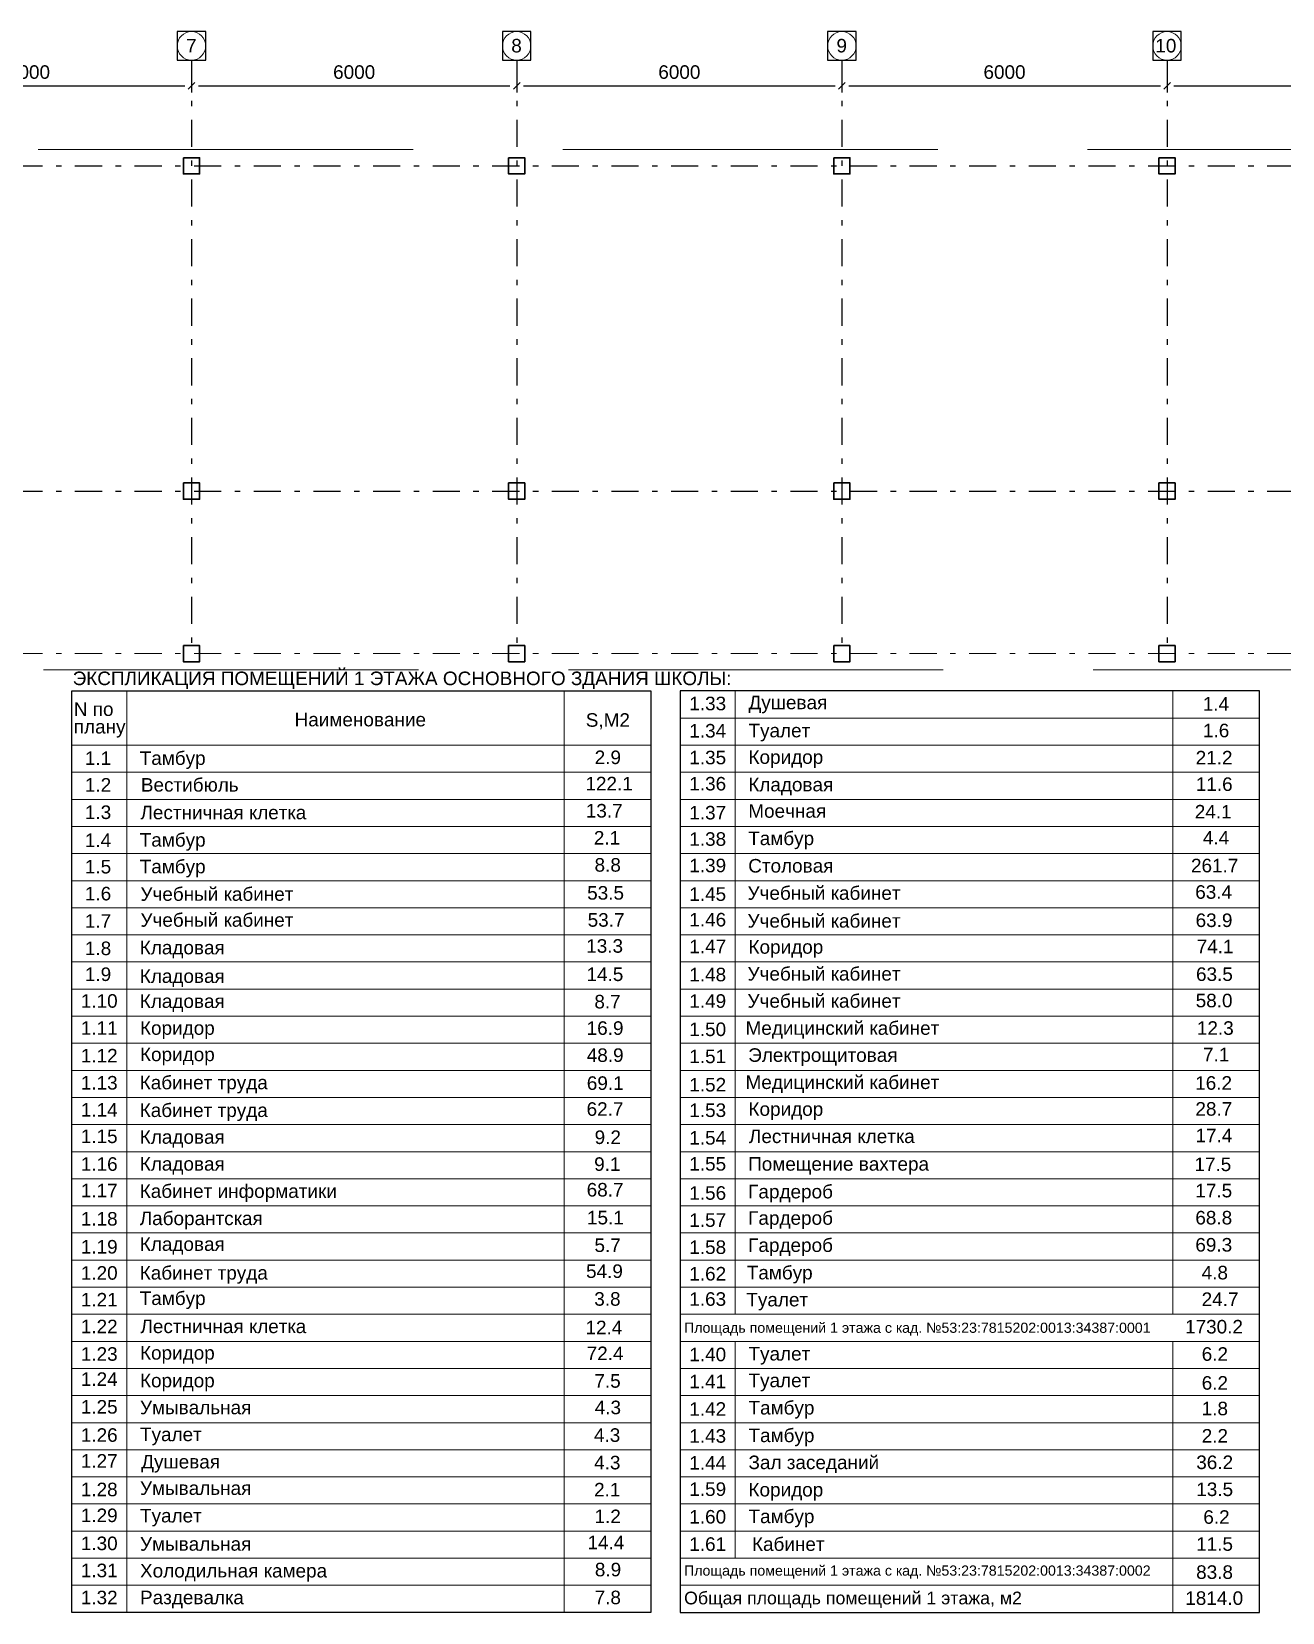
# Model space of a CAD drawing. Header units: metres. Extents: x 0 to 83.6, y 0.2 to 58.2.
# Drawn here: x 36.29 to 59.36, y 29.02 to 58.19 of the extents above; entities that cross this region are included whole.
import ezdxf
from ezdxf.enums import TextEntityAlignment as Align

# ---------------------------------------------------------------- set-up
doc = ezdxf.new("R2010")
doc.units = ezdxf.units.M
doc.header["$MEASUREMENT"] = 0
doc.linetypes.add('( Dashdot )', pattern=[1.001, 0.5, -0.25, 0.001, -0.25])
doc.linetypes.add('DGN Style 3', pattern=[9.681301, 6.915215, -2.766086])
doc.layers.get('DEFPOINTS').update_dxf_attribs({"lineweight": 0})
doc.layers.add('YOLO_TABLE', color=1, linetype='Continuous')
doc.styles.add('Standard_0', font='arial.ttf')
doc.styles.add('Style-Arial', font='arial.ttf')
doc.dimstyles.get("Standard").update_dxf_attribs({"dimtxt": 0.00018, "dimasz": 0.00018, "dimexe": 0.0002, "dimexo": 0.0625, "dimgap": 9e-05, "dimtad": 0, "dimtih": 1, "dimtoh": 1, "dimdec": 4, "dimlfac": 1000, "dimzin": 0, "dimdsep": 46, "dimtxsty": 'Standard_0', "dimcen": 9e-05, "dimadec": 0, "dimazin": 0, "dimtfac": 1, "dimtdec": 4, "dimtofl": 0, "dimtmove": 0, "dimatfit": 0, "dimfxl": 0.01, "dimfxlon": 1, "dimtolj": 1, "dimtzin": 0, "dimarcsym": 0})

# ---------------------------------------------------------------- blocks, each defined once
blk = doc.blocks.new('_Oblique-1')
at = {"color": 0, "linetype": 'ByBlock', "lineweight": -2}
blk.add_line((0.5, 0.5), (-0.5, -0.5), dxfattribs=at)
blk = doc.blocks.new('*D197')
at = {"color": 0, "linetype": 'Continuous', "lineweight": -2, "transparency": 16777216}
for p, q in [((33.237, 57.286), (33.237, 57.062)), ((33.362, 57.187), (39.112, 57.187)), ((39.237, 57.286), (39.237, 57.062))]:
    blk.add_line(p, q, dxfattribs=at)
at = {"layer": 'DEFPOINTS', "color": 0, "linetype": 'Continuous', "transparency": 16777216}
for p in [(33.237, 57.411), (39.237, 57.411), (39.237, 57.187)]:
    blk.add_point(p, dxfattribs=at)
at = {"color": 0, "linetype": 'Continuous', "lineweight": -2, "transparency": 16777216, "xscale": 0.125, "yscale": 0.125, "zscale": 0.125, "rotation": 180}
blk.add_blockref('_Oblique-1', (33.237, 57.187), dxfattribs=at)
at = {"color": 0, "linetype": 'Continuous', "lineweight": -2, "transparency": 16777216, "xscale": 0.125, "yscale": 0.125, "zscale": 0.125}
blk.add_blockref('_Oblique-1', (39.237, 57.187), dxfattribs=at)
at = {"color": 0, "linetype": 'Continuous', "lineweight": 0, "transparency": 16777216, "insert": (36.237, 57.44), "char_height": 0.25, "attachment_point": 5, "style": 'Style-Arial'}
blk.add_mtext('\\A1;6000', dxfattribs=at)
blk = doc.blocks.new('*D179')
at = {"color": 0, "linetype": 'Continuous', "lineweight": -2, "transparency": 16777216}
for p, q in [((45.237, 57.536), (45.237, 57.062)), ((39.237, 57.286), (39.237, 57.062)), ((39.362, 57.187), (45.112, 57.187))]:
    blk.add_line(p, q, dxfattribs=at)
at = {"layer": 'DEFPOINTS', "color": 0, "linetype": 'Continuous', "transparency": 16777216}
for p in [(45.237, 57.661), (39.237, 57.411), (45.237, 57.187)]:
    blk.add_point(p, dxfattribs=at)
at = {"color": 0, "linetype": 'Continuous', "lineweight": -2, "transparency": 16777216, "xscale": 0.125, "yscale": 0.125, "zscale": 0.125, "rotation": 180}
blk.add_blockref('_Oblique-1', (39.237, 57.187), dxfattribs=at)
at = {"color": 0, "linetype": 'Continuous', "lineweight": -2, "transparency": 16777216, "xscale": 0.125, "yscale": 0.125, "zscale": 0.125}
blk.add_blockref('_Oblique-1', (45.237, 57.187), dxfattribs=at)
at = {"color": 0, "linetype": 'Continuous', "lineweight": 0, "transparency": 16777216, "insert": (42.237, 57.44), "char_height": 0.25, "attachment_point": 5, "style": 'Style-Arial'}
blk.add_mtext('\\A1;6000', dxfattribs=at)
blk = doc.blocks.new('*D180')
at = {"color": 0, "linetype": 'Continuous', "lineweight": -2, "transparency": 16777216}
for p, q in [((45.237, 57.536), (45.237, 57.062)), ((51.237, 57.536), (51.237, 57.062)), ((45.362, 57.187), (51.112, 57.187))]:
    blk.add_line(p, q, dxfattribs=at)
at = {"layer": 'DEFPOINTS', "color": 0, "linetype": 'Continuous', "transparency": 16777216}
for p in [(45.237, 57.661), (51.237, 57.661), (51.237, 57.187)]:
    blk.add_point(p, dxfattribs=at)
at = {"color": 0, "linetype": 'Continuous', "lineweight": -2, "transparency": 16777216, "xscale": 0.125, "yscale": 0.125, "zscale": 0.125, "rotation": 180}
blk.add_blockref('_Oblique-1', (45.237, 57.187), dxfattribs=at)
at = {"color": 0, "linetype": 'Continuous', "lineweight": -2, "transparency": 16777216, "xscale": 0.125, "yscale": 0.125, "zscale": 0.125}
blk.add_blockref('_Oblique-1', (51.237, 57.187), dxfattribs=at)
at = {"color": 0, "linetype": 'Continuous', "lineweight": 0, "transparency": 16777216, "insert": (48.237, 57.44), "char_height": 0.25, "attachment_point": 5, "style": 'Style-Arial'}
blk.add_mtext('\\A1;6000', dxfattribs=at)
blk = doc.blocks.new('*D181')
at = {"color": 0, "linetype": 'Continuous', "lineweight": -2, "transparency": 16777216}
for p, q in [((51.237, 57.536), (51.237, 57.062)), ((57.237, 57.536), (57.237, 57.062)), ((51.362, 57.187), (57.112, 57.187))]:
    blk.add_line(p, q, dxfattribs=at)
at = {"layer": 'DEFPOINTS', "color": 0, "linetype": 'Continuous', "transparency": 16777216}
for p in [(51.237, 57.661), (57.237, 57.661), (57.237, 57.187)]:
    blk.add_point(p, dxfattribs=at)
at = {"color": 0, "linetype": 'Continuous', "lineweight": -2, "transparency": 16777216, "xscale": 0.125, "yscale": 0.125, "zscale": 0.125, "rotation": 180}
blk.add_blockref('_Oblique-1', (51.237, 57.187), dxfattribs=at)
at = {"color": 0, "linetype": 'Continuous', "lineweight": -2, "transparency": 16777216, "xscale": 0.125, "yscale": 0.125, "zscale": 0.125}
blk.add_blockref('_Oblique-1', (57.237, 57.187), dxfattribs=at)
at = {"color": 0, "linetype": 'Continuous', "lineweight": 0, "transparency": 16777216, "insert": (54.237, 57.44), "char_height": 0.25, "attachment_point": 5, "style": 'Style-Arial'}
blk.add_mtext('\\A1;6000', dxfattribs=at)
blk = doc.blocks.new('*D182')
at = {"color": 0, "linetype": 'Continuous', "lineweight": -2, "transparency": 16777216}
for p, q in [((57.237, 57.536), (57.237, 57.062)), ((63.237, 57.536), (63.237, 57.062)), ((57.362, 57.187), (63.112, 57.187))]:
    blk.add_line(p, q, dxfattribs=at)
at = {"layer": 'DEFPOINTS', "color": 0, "linetype": 'Continuous', "transparency": 16777216}
for p in [(57.237, 57.661), (63.237, 57.661), (63.237, 57.187)]:
    blk.add_point(p, dxfattribs=at)
at = {"color": 0, "linetype": 'Continuous', "lineweight": -2, "transparency": 16777216, "xscale": 0.125, "yscale": 0.125, "zscale": 0.125, "rotation": 180}
blk.add_blockref('_Oblique-1', (57.237, 57.187), dxfattribs=at)
at = {"color": 0, "linetype": 'Continuous', "lineweight": -2, "transparency": 16777216, "xscale": 0.125, "yscale": 0.125, "zscale": 0.125}
blk.add_blockref('_Oblique-1', (63.237, 57.187), dxfattribs=at)
at = {"color": 0, "linetype": 'Continuous', "lineweight": 0, "transparency": 16777216, "insert": (60.237, 57.44), "char_height": 0.25, "attachment_point": 5, "style": 'Style-Arial'}
blk.add_mtext('\\A1;6000', dxfattribs=at)

msp = doc.modelspace()

# ---------------------------------------------------------------- linework, layer by layer
at = {"color": 1, "linetype": '( Dashdot )'}
for p, q in [((39.23685933, 57.661085), (39.23685933, 46.711085)), ((45.23685933, 57.661085), (45.23685933, 46.711085)), ((51.23685933, 57.661085), (51.23685933, 46.711085)), ((57.23685933, 57.661085), (57.23685933, 46.711085)), ((6.28527141, 55.711085), (78.18527141, 55.711085)), ((6.28527141, 49.711085), (78.18527141, 49.711085))]:
    msp.add_line(p, q, dxfattribs=at)
at = {"color": 7, "linetype": 'DGN Style 3', "lineweight": 13}
for p, q in [((62.68527141, 56.011085), (33.73013437, 56.011085)), ((62.78527141, 46.411085), (33.68527141, 46.411085))]:
    msp.add_line(p, q, dxfattribs=at)
at = {"color": 1, "linetype": '( Dashdot )', "lineweight": 0}
msp.add_line((6.28527141, 46.711085), (78.18527141, 46.711085), dxfattribs=at)
at = {"color": 7, "linetype": 'Continuous', "lineweight": 13}
for p, q in [((37.02609846, 46.02196217), (47.71200371, 46.02196217)), ((37.02609846, 46.02196217), (37.02609846, 29.02196217)), ((38.03956349, 46.02196217), (38.03956349, 45.02196217)), ((46.11302006, 46.02196217), (46.11302006, 45.02196217)), ((47.71200371, 46.02196217), (47.71200371, 29.02196217)), ((48.25359737, 46.02196217), (48.25359737, 29.02196217)), ((48.25359737, 46.02196217), (58.93950262, 46.02196217)), ((49.2670624, 46.02196217), (49.2670624, 34.52196217)), ((57.34051897, 46.02196217), (57.34051897, 34.52196217)), ((58.93950262, 46.02196217), (58.93950262, 29.02196217)), ((37.02609846, 45.02196217), (47.71200371, 45.02196217)), ((38.03956349, 45.02196217), (38.03956349, 29.02196217)), ((46.11302006, 45.02196217), (46.11302006, 29.02196217)), ((49.2670624, 34.02196217), (49.2670624, 30.02196217)), ((57.34051897, 34.02196217), (57.34051897, 29.02196217)), ((48.25359737, 30.02196217), (58.93950262, 30.02196217)), ((48.25359737, 29.52196217), (58.93950262, 29.52196217)), ((37.02609846, 29.02196217), (47.71200371, 29.02196217)), ((48.25359737, 29.02196217), (58.93950262, 29.02196217))]:
    msp.add_line(p, q, dxfattribs=at)
at = {"color": 7, "linetype": 'Continuous', "lineweight": 0}
for p, q in [((48.25359737, 45.52196217), (58.93950262, 45.52196217)), ((48.25359737, 45.02196217), (58.93950262, 45.02196217)), ((37.02609846, 44.52196217), (47.71200371, 44.52196217)), ((48.25359737, 44.52196217), (58.93950262, 44.52196217)), ((37.02609846, 44.02196217), (47.71200371, 44.02196217)), ((48.25359737, 44.02196217), (58.93950262, 44.02196217)), ((37.02609846, 43.52196217), (47.71200371, 43.52196217)), ((48.25359737, 43.52196217), (58.93950262, 43.52196217)), ((37.02609846, 43.02196217), (47.71200371, 43.02196217)), ((48.25359737, 43.02196217), (58.93950262, 43.02196217)), ((37.02609846, 42.52196217), (47.71200371, 42.52196217)), ((48.25359737, 42.52196217), (58.93950262, 42.52196217)), ((37.02609846, 42.02196217), (47.71200371, 42.02196217)), ((48.25359737, 42.02196217), (58.93950262, 42.02196217)), ((37.02609846, 41.52196217), (47.71200371, 41.52196217)), ((48.25359737, 41.52196217), (58.93950262, 41.52196217)), ((37.02609846, 41.02196217), (47.71200371, 41.02196217)), ((48.25359737, 41.02196217), (58.93950262, 41.02196217)), ((37.02609846, 40.52196217), (47.71200371, 40.52196217)), ((48.25359737, 40.52196217), (58.93950262, 40.52196217)), ((37.02609846, 40.02196217), (47.71200371, 40.02196217)), ((48.25359737, 40.02196217), (58.93950262, 40.02196217)), ((37.02609846, 39.52196217), (47.71200371, 39.52196217)), ((48.25359737, 39.52196217), (58.93950262, 39.52196217)), ((37.02609846, 39.02196217), (47.71200371, 39.02196217)), ((48.25359737, 39.02196217), (58.93950262, 39.02196217)), ((37.02609846, 38.52196217), (47.71200371, 38.52196217)), ((48.25359737, 38.52196217), (58.93950262, 38.52196217)), ((37.02609846, 38.02196217), (47.71200371, 38.02196217)), ((48.25359737, 38.02196217), (58.93950262, 38.02196217)), ((37.02609846, 37.52196217), (47.71200371, 37.52196217)), ((48.25359737, 37.52196217), (58.93950262, 37.52196217)), ((37.02609846, 37.02196217), (47.71200371, 37.02196217)), ((48.25359737, 37.02196217), (58.93950262, 37.02196217)), ((37.02609846, 36.52196217), (47.71200371, 36.52196217)), ((48.25359737, 36.52196217), (58.93950262, 36.52196217)), ((37.02609846, 36.02196217), (47.71200371, 36.02196217)), ((48.25359737, 36.02196217), (58.93950262, 36.02196217)), ((37.02609846, 35.52196217), (47.71200371, 35.52196217)), ((48.25359737, 35.52196217), (58.93950262, 35.52196217)), ((37.02609846, 35.02196217), (47.71200371, 35.02196217)), ((48.25359737, 35.02196217), (58.93950262, 35.02196217)), ((37.02609846, 34.52196217), (47.71200371, 34.52196217)), ((48.25359737, 34.52196217), (58.93950262, 34.52196217)), ((37.02609846, 34.02196217), (47.71200371, 34.02196217)), ((48.25359737, 34.02196217), (58.93950262, 34.02196217)), ((37.02609846, 33.52196217), (47.71200371, 33.52196217)), ((48.25359737, 33.52196217), (58.93950262, 33.52196217)), ((37.02609846, 33.02196217), (47.71200371, 33.02196217)), ((48.25359737, 33.02196217), (58.93950262, 33.02196217)), ((37.02609846, 32.52196217), (47.71200371, 32.52196217)), ((48.25359737, 32.52196217), (58.93950262, 32.52196217)), ((37.02609846, 32.02196217), (47.71200371, 32.02196217)), ((48.25359737, 32.02196217), (58.93950262, 32.02196217)), ((37.02609846, 31.52196217), (47.71200371, 31.52196217)), ((48.25359737, 31.52196217), (58.93950262, 31.52196217)), ((37.02609846, 31.02196217), (47.71200371, 31.02196217)), ((48.25359737, 31.02196217), (58.93950262, 31.02196217)), ((37.02609846, 30.52196217), (47.71200371, 30.52196217)), ((48.25359737, 30.52196217), (58.93950262, 30.52196217)), ((37.02609846, 30.02196217), (47.71200371, 30.02196217)), ((37.02609846, 30.02196217), (47.71200371, 30.02196217)), ((37.02609846, 29.52196217), (47.71200371, 29.52196217))]:
    msp.add_line(p, q, dxfattribs=at)
at = {"color": 7, "lineweight": 13}
for p, q in [((48.25359737, 34.52196217), (58.93950262, 34.52196217)), ((48.25359737, 34.02196217), (58.93950262, 34.02196217))]:
    msp.add_line(p, q, dxfattribs=at)
at = {"color": 7, "linetype": 'Continuous', "lineweight": 30, "flags": 128}
for points in [[(39.08527141, 55.861085), (39.08527141, 55.561085), (39.38527141, 55.561085), (39.38527141, 55.861085), (39.08527141, 55.861085)], [(45.08527141, 55.861085), (45.08527141, 55.561085), (45.38527141, 55.561085), (45.38527141, 55.861085), (45.08527141, 55.861085)], [(51.08527141, 55.861085), (51.08527141, 55.561085), (51.38527141, 55.561085), (51.38527141, 55.861085), (51.08527141, 55.861085)], [(57.08527141, 55.861085), (57.08527141, 55.561085), (57.38527141, 55.561085), (57.38527141, 55.861085), (57.08527141, 55.861085)], [(39.08527141, 49.861085), (39.08527141, 49.561085), (39.38527141, 49.561085), (39.38527141, 49.861085), (39.08527141, 49.861085)], [(45.08527141, 49.861085), (45.08527141, 49.561085), (45.38527141, 49.561085), (45.38527141, 49.861085), (45.08527141, 49.861085)], [(51.08527141, 49.861085), (51.08527141, 49.561085), (51.38527141, 49.561085), (51.38527141, 49.861085), (51.08527141, 49.861085)], [(57.08527141, 49.861085), (57.08527141, 49.561085), (57.38527141, 49.561085), (57.38527141, 49.861085), (57.08527141, 49.861085)], [(39.08527141, 46.861085), (39.08527141, 46.561085), (39.38527141, 46.561085), (39.38527141, 46.861085), (39.08527141, 46.861085)], [(45.08527141, 46.861085), (45.08527141, 46.561085), (45.38527141, 46.561085), (45.38527141, 46.861085), (45.08527141, 46.861085)], [(51.08527141, 46.861085), (51.08527141, 46.561085), (51.38527141, 46.561085), (51.38527141, 46.861085), (51.08527141, 46.861085)], [(57.08527141, 46.861085), (57.08527141, 46.561085), (57.38527141, 46.561085), (57.38527141, 46.861085), (57.08527141, 46.861085)]]:
    msp.add_lwpolyline(points, close=True, dxfattribs=at)
at = {"color": 7, "linetype": 'Continuous', "lineweight": 13}
for centre in [(39.23527141, 57.92444045), (45.23527141, 57.92444045), (51.23527141, 57.92444045), (57.23527141, 57.92444045)]:
    msp.add_circle(centre, 0.26335544, dxfattribs=at)
at = {"layer": 'YOLO_TABLE'}
for points in [[(38.97191597, 57.661085), (39.49862686, 57.661085), (39.49862686, 58.18779589), (38.97191597, 58.18779589)], [(44.97191597, 57.661085), (45.49862686, 57.661085), (45.49862686, 58.18779589), (44.97191597, 58.18779589)], [(50.97191597, 57.661085), (51.49862686, 57.661085), (51.49862686, 58.18779589), (50.97191597, 58.18779589)], [(56.97191597, 57.661085), (57.49862686, 57.661085), (57.49862686, 58.18779589), (56.97191597, 58.18779589)], [(37.02609846, 46.02196217), (47.71200371, 46.02196217), (47.71200371, 29.02196217), (37.02609846, 29.02196217)], [(48.25359737, 29.02196217), (58.93950262, 29.02196217), (58.93950262, 46.02196217), (48.25359737, 46.02196217)]]:
    msp.add_lwpolyline(points, close=True, dxfattribs=at)

# ---------------------------------------------------------------- texts
at = {"color": 7, "linetype": 'Continuous', "lineweight": 30, "style": 'Style-Arial'}
for s, p in [('7', (39.13557859, 58.05370308)), ('8', (45.13557859, 58.05370308)), ('9', (51.13557859, 58.05370308)), ('10', (57.01919636, 58.05370308))]:
    msp.add_text(s, height=0.25, dxfattribs=at).set_placement(p, align=Align.TOP_LEFT)
at = {"color": 7, "linetype": 'Continuous', "lineweight": 0, "style": 'Style-Arial'}
for s, p in [('1.33', (48.42041847, 45.91647617)), ('1.34', (48.42041847, 45.41355112)), ('1.35', (48.42041847, 44.91954563)), ('1.1', (37.26812509, 44.90745372)), ('1.2', (37.26812509, 44.4150165)), ('1.36', (48.42041847, 44.43651803)), ('Кладовая', (49.50885422, 44.42025531)), ('1.3', (37.26812509, 43.90983707)), ('Лестничная клетка', (38.29348218, 43.90553842)), ('1.37', (48.42041847, 43.90178648)), ('Моечная', (49.50885422, 43.93349696)), ('1.4', (37.26812509, 43.39387577)), ('1.38', (48.42041847, 43.41562234)), ('1.5', (37.26812509, 42.90535922)), ('1.39', (48.42041847, 42.92791443)), ('1.6', (37.26812509, 42.40860925)), ('1.45', (48.42041847, 42.39972935)), ('1.7', (37.26812509, 41.90362585)), ('1.46', (48.42041847, 41.92767965)), ('1.47', (48.42041847, 41.43367415)), ('1.8', (37.26812509, 41.39864245)), ('Кладовая', (38.28135531, 41.41306175)), ('1.9', (37.26812509, 40.92110381)), ('Кладовая', (38.28135531, 40.88594129)), ('1.48', (48.42041847, 40.91531144)), ('1.10', (37.19291956, 40.42812749)), ('Кладовая', (38.28135531, 40.42389744)), ('1.49', (48.42041847, 40.42679489)), ('1.11', (37.19291956, 39.92863304)), ('1.50', (48.42041847, 39.90534464)), ('1.12', (37.19291956, 39.41816069)), ('1.51', (48.42041847, 39.4058502)), ('1.13', (37.19291956, 38.91866624)), ('1.52', (48.42041847, 38.88302771)), ('1.14', (37.19291956, 38.4191718)), ('1.53', (48.42041847, 38.41235025)), ('1.15', (37.19291956, 37.93065525)), ('Кладовая', (38.28135531, 37.91845383)), ('Лестничная клетка', (49.52098109, 37.93122963)), ('1.54', (48.42041847, 37.90325014)), ('1.16', (37.19291956, 37.41915372)), ('Кладовая', (38.28135531, 37.42196031)), ('1.55', (48.42041847, 37.42296702)), ('1.17', (37.19291956, 36.93063718)), ('1.56', (48.42041847, 36.88504992)), ('1.18', (37.19291956, 36.40874585)), ('1.57', (48.42041847, 36.38504992)), ('1.19', (37.19291956, 35.89278456)), ('Кладовая', (38.28135531, 35.94191069)), ('1.58', (48.42041847, 35.88504992)), ('1.20', (37.19291956, 35.40975696)), ('1.62', (48.42041847, 35.39534851)), ('4.8', (57.87387997, 35.41587428)), ('1.21', (37.19291956, 34.91575146)), ('1.63', (48.42041847, 34.92842391)), ('24.7', (57.87387997, 34.92454595)), ('1.22', (37.19291956, 34.42174596)), ('Лестничная клетка', (38.29348218, 34.42470262)), ('1730.2', (57.56816766, 34.41788558)), ('1.23', (37.19291956, 33.91470421)), ('1.40', (48.42041847, 33.90600503)), ('1.24', (37.19291956, 33.45049587)), ('1.41', (48.42041847, 33.40637279)), ('1.25', (37.19291956, 32.93923938)), ('1.42', (48.42041847, 32.89940768)), ('1.26', (37.19291956, 32.41945543)), ('1.43', (48.42041847, 32.40258186)), ('1.27', (37.19291956, 31.94191678)), ('1.44', (48.42041847, 31.90575605)), ('1.28', (37.19291956, 31.41497758)), ('1.59', (48.42041847, 31.42124225)), ('1.29', (37.19291956, 30.93743893)), ('1.60', (48.42041847, 30.91138019)), ('1.30', (37.19291956, 30.42044846)), ('1.61', (48.42041847, 30.40731201)), ('1.31', (37.19291956, 29.92095401)), ('1.32', (37.19291956, 29.42145956))]:
    msp.add_text(s, height=0.25, dxfattribs=at).set_placement(p, align=Align.TOP_LEFT)
at = {"color": 7, "lineweight": 13, "style": 'Style-Arial'}
for s, p in [('Душевая', (49.51281147, 45.93540477)), ('Туалет', (49.51281147, 45.41707287)), ('Тамбур', (38.27986594, 44.90870925)), ('Коридор', (49.51281147, 44.92799006)), ('Тамбур', (38.27986594, 43.39975836)), ('Тамбур', (49.50736485, 43.42846616)), ('Тамбур', (38.27986594, 42.90813242)), ('Столовая', (49.50736485, 42.92223747)), ('Учебный кабинет', (38.29333553, 42.40100587)), ('Учебный кабинет', (49.49512133, 42.41980037)), ('Учебный кабинет', (38.29333553, 41.92269287)), ('Учебный кабинет', (49.49512133, 41.90569524)), ('Коридор', (49.51281147, 41.42475627)), ('Учебный кабинет', (49.49512133, 40.92954625)), ('Учебный кабинет', (49.49512133, 40.42845643)), ('Коридор', (38.28531256, 39.92908922)), ('Медицинский кабинет', (49.45828674, 39.92846197)), ('Коридор', (38.28531256, 39.44233086)), ('Электрощитовая', (49.50736485, 39.42948826)), ('Кабинет труда', (38.27986594, 38.92279842)), ('Медицинский кабинет', (49.45828674, 38.92814168)), ('Кабинет труда', (38.27986594, 38.41170215)), ('Коридор', (49.51281147, 38.4336975)), ('Кабинет информатики', (38.27986594, 36.91986461)), ('Лаборантская', (38.27986594, 36.41728661)), ('Кабинет труда', (38.27986594, 35.41213061)), ('Тамбур', (49.48067398, 35.41607305)), ('Тамбур', (38.27986594, 34.94314491)), ('Туалет', (49.47348045, 34.91763104)), ('Коридор', (38.28531256, 33.93539147)), ('Туалет', (49.51281147, 33.91961328)), ('Коридор', (38.28531256, 33.4242952)), ('Туалет', (49.51281147, 33.42713289)), ('Умывальная', (38.28531256, 32.92780168)), ('Тамбур', (49.51281147, 32.92306471)), ('Туалет', (38.28531256, 32.43130816)), ('Тамбур', (49.51281147, 32.41320266)), ('Душевая', (38.30765026, 31.92669532)), ('Зал заседаний', (49.51281147, 31.91492837)), ('Умывальная', (38.28531256, 31.43953802)), ('Коридор', (49.51281147, 31.4108602)), ('Туалет', (38.28531256, 30.93209243)), ('Тамбур', (49.51281147, 30.9183798)), ('Умывальная', (38.28531256, 30.41028258)), ('Кабинет', (49.57662148, 30.40700881)), ('Холодильная камера', (38.28531256, 29.91622285)), ('Раздевалка', (38.28531256, 29.42216312))]:
    msp.add_text(s, height=0.25, dxfattribs=at).set_placement(p, align=Align.TOP_LEFT)
at = {"color": 7, "linetype": 'Continuous', "lineweight": 13, "style": 'Style-Arial'}
for s, p in [('1.4', (57.89441498, 45.90844931)), ('1.6', (57.89878299, 45.41827768)), ('2.9', (46.67452897, 44.92299588)), ('21.2', (57.76386179, 44.91717361)), ('Вестибюль', (38.30149711, 44.41555837)), ('122.1', (46.50392318, 44.43813774)), ('11.6', (57.76629284, 44.42813586)), ('13.7', (46.51043914, 43.93769796)), ('24.1', (57.74683443, 43.91962011)), ('2.1', (46.65938479, 43.43790758)), ('4.4', (57.8966934, 43.44042961)), ('8.8', (46.67237794, 42.93841313)), ('261.7', (57.67752784, 42.92627276)), ('53.5', (46.53594993, 42.42245183)), ('63.4', (57.75588765, 42.43838033)), ('53.7', (46.54504513, 41.92295739)), ('63.9', (57.76279668, 41.91701677)), ('13.3', (46.51867696, 41.44265433)), ('74.1', (57.78252272, 41.43336155)), ('14.5', (46.52398215, 40.92071154)), ('63.5', (57.77016801, 40.9226163)), ('8.7', (46.66869328, 40.41544945)), ('58.0', (57.76377967, 40.43599423)), ('16.9', (46.52652009, 39.92772691)), ('12.3', (57.78627957, 39.92808414)), ('48.9', (46.52828202, 39.42823037)), ('7.1', (57.89828296, 39.43858884)), ('69.1', (46.52949817, 38.91231248)), ('16.2', (57.75533716, 38.91521912)), ('62.7', (46.52540146, 38.43361968)), ('28.7', (57.75883798, 38.43663114)), ('9.2', (46.67376541, 37.91336245)), ('17.4', (57.7604861, 37.94618953)), ('9.1', (46.66523961, 37.41810111)), ('Помещение вахтера', (49.50692319, 37.42163942)), ('17.5', (57.74038587, 37.41367422)), ('68.7', (46.52703867, 36.94491502)), ('Гардероб', (49.50692319, 36.91054315)), ('17.5', (57.75761434, 36.92950066)), ('15.1', (46.53255073, 36.43083845)), ('Гардероб', (49.50692319, 36.4237848)), ('68.8', (57.75761434, 36.42950066)), ('5.7', (46.67061714, 35.92180125)), ('Гардероб', (49.50692319, 35.9224237)), ('69.3', (57.75761434, 35.92950066)), ('54.9', (46.51531241, 35.44216105)), ('3.8', (46.66684697, 34.93029162)), ('12.4', (46.50502276, 34.4030479)), ('72.4', (46.52675036, 33.92561732)), ('6.2', (57.87493514, 33.91398244)), ('7.5', (46.66914532, 33.41729139)), ('6.2', (57.87493514, 33.38094483)), ('4.3', (46.67550717, 32.92868831)), ('1.8', (57.87493514, 32.90874304)), ('4.3', (46.66137588, 32.4185596)), ('2.2', (57.87493514, 32.40431275)), ('4.3', (46.66466676, 31.91088765)), ('36.2', (57.77472374, 31.91617776)), ('2.1', (46.66406948, 31.4111039)), ('13.5', (57.77472374, 31.41831733)), ('1.2', (46.67156015, 30.9183892)), ('6.2', (57.90496238, 30.90597217)), ('14.4', (46.54164827, 30.43698682)), ('11.5', (57.77265646, 30.40852559)), ('8.9', (46.67800781, 29.93730773)), ('83.8', (57.77265646, 29.8899727)), ('7.8', (46.67312592, 29.42264204)), ('1814.0', (57.57210444, 29.41030222))]:
    msp.add_text(s, height=0.25, dxfattribs=at).set_placement(p, align=Align.TOP_LEFT)
at = {"color": 7, "linetype": 'Continuous', "lineweight": 13, "char_height": 0.25, "style": 'Style-Arial'}
for s, insert, attachment_point, line_spacing_factor in [('ЭКСПЛИКАЦИЯ ПОМЕЩЕНИЙ 1 ЭТАЖА ОСНОВНОГО ЗДАНИЯ ШКОЛЫ:', (37.04265222, 46.379968), 1, 0.6), ('N по \\Pплану', (37.06403245, 45.48705085), 4, 0.776524), ('Наименование', (41.13790776, 45.49288728), 4, 0.6)]:
    msp.add_mtext(s, dxfattribs=dict(at, insert=insert, attachment_point=attachment_point, line_spacing_factor=line_spacing_factor))
at = {"color": 7, "linetype": 'Continuous', "lineweight": 0, "line_spacing_factor": 0.6, "style": 'Style-Arial'}
for s, insert, char_height, attachment_point in [('S,М2', (46.91789726, 45.61188574), 0.25, 2), ('Площадь помещений 1 этажа с кад. №53:23:7815202:0013:34387:0001', (48.32366312, 34.36756602), 0.1875, 1), ('Площадь помещений 1 этажа с кад. №53:23:7815202:0013:34387:0002', (48.32366312, 29.88719992), 0.1875, 1), ('Общая площадь помещений 1 этажа, м2', (48.3243617, 29.40458723), 0.234375, 1)]:
    msp.add_mtext(s, dxfattribs=dict(at, insert=insert, char_height=char_height, attachment_point=attachment_point))

# ---------------------------------------------------------------- dimensions: what is measured, and where the dimension line sits
at = {"color": 5, "linetype": 'Continuous', "lineweight": 0}
for base, p1, p2, picture, middle in [((39.23685933, 57.18711126), (33.23685933, 57.411085), (39.23685933, 57.411085), '*D197', (36.23685933, 57.43975451)), ((45.23685933, 57.18711126), (39.23685933, 57.411085), (45.23685933, 57.661085), '*D179', (42.23685933, 57.43975451)), ((51.23685933, 57.18711126), (45.23685933, 57.661085), (51.23685933, 57.661085), '*D180', (48.23685933, 57.43975451)), ((57.23685933, 57.18711126), (51.23685933, 57.661085), (57.23685933, 57.661085), '*D181', (54.23685933, 57.43975451)), ((63.23685933, 57.18711126), (57.23685933, 57.661085), (63.23685933, 57.661085), '*D182', (60.23685933, 57.43975451))]:
    dim = msp.add_linear_dim(base=base, p1=p1, p2=p2, dimstyle='Standard', override={"dimtxt": 0.25, "dimasz": 0.125, "dimexe": 0.125, "dimexo": 0.125, "dimgap": 0.125, "dimtad": 1, "dimtih": 0, "dimtoh": 0, "dimzin": 11, "dimtxsty": 'Style-Arial', "dimblk": '_Oblique-1', "dimfxlon": 0, "dimfrac": 2, "dimtzin": 11}, dxfattribs=at)
    dim.commit()
    dim.dimension.update_dxf_attribs({"geometry": picture, "text_midpoint": middle})

doc.saveas('drawing.dxf')
